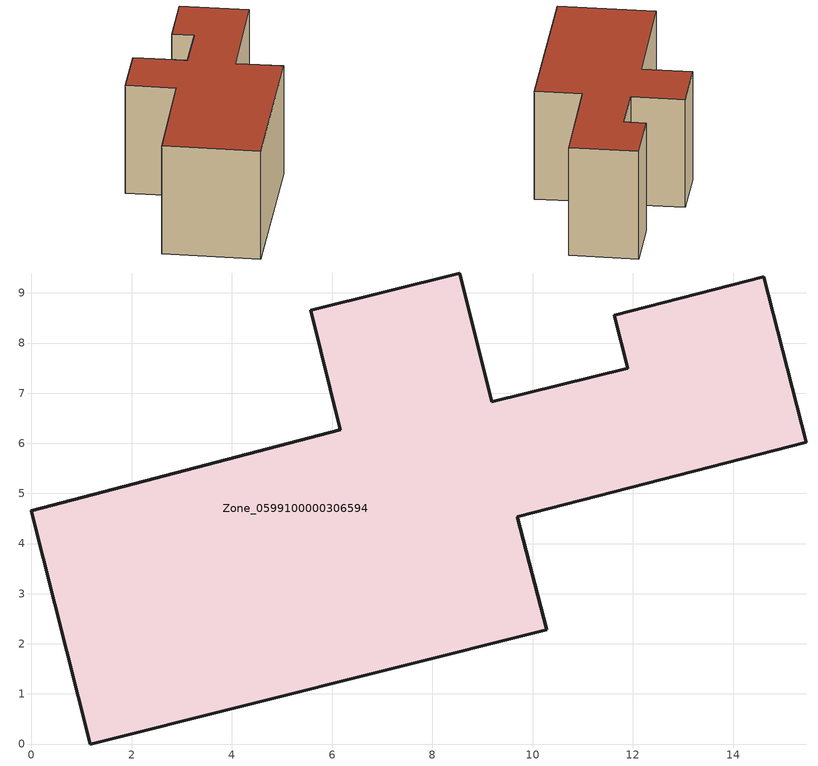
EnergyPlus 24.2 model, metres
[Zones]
Zone_0599100000306594
 floor ground (C_G): 0,4.65 6.17,6.27 5.58,8.66 8.55,9.4 9.19,6.83 11.9,7.5 11.63,8.56 14.62,9.33 15.46,6.02 9.7,4.54 10.28,2.28 1.17,0 z0
 wall outside (C_F): 6.17,6.27 0,4.65 1.17,0 10.28,2.28 9.7,4.54 15.46,6.02 14.62,9.33 11.63,8.56 11.9,7.5 9.19,6.83 8.55,9.4 5.58,8.66 6.17,6.27 z0:5.8
 roof outside (C_R): 11.9,7.5 9.19,6.83 8.55,9.4 5.58,8.66 6.17,6.27 0,4.65 1.17,0 10.28,2.28 9.7,4.54 15.46,6.02 14.62,9.33 11.63,8.56 z5.8
[BUILDING]
Pand.0599100000306594: North Axis=0; Terrain=City; Loads Convergence Tolerance Value=0.04; Temperature Convergence Tolerance Value=0.4; Solar Distribution=FullExterior; Maximum Number of Warmup Days=25; Minimum Number of Warmup Days=1
[Site:Location]
Rotterdam.The.Hague.AP_ZH_NLD Design_Conditions: Latitude=51.96; Longitude=4.45; Time Zone=1; Elevation=-4.5
[SITE:GROUNDTEMPERATURE:BUILDINGSURFACE]
18, 18, 18, 18, 18, 18, 18, 18, 18, 18, 18, 18
[MATERIAL] Thermal Absorptance=0.9; Solar Absorptance=0.7; Visible Absorptance=0.7
Name | Roughness | Thickness | Conductivity | Density | Specific Heat
G.TI.1965-1974 | MediumSmooth | 0.15 | 0.882353 | 540 | 1210
F.TI.1965-1974 | Rough | 0.3 | 0.697674 | 1920 | 840
R.TI.1965-1974 | MediumRough | 0.2 | 0.232558 | 1500 | 1000
[CONSTRUCTION]
C_G: G.TI.1965-1974
C_F: F.TI.1965-1974
C_R: R.TI.1965-1974
[ZONE]
Zone_0599100000306594: Type=1; Multiplier=1; Ceiling Height=Autocalculate; Volume=Autocalculate; Floor Area=autocalculate; Part of Total Floor Area=Yes
[ZONEINFILTRATION:DESIGNFLOWRATE]
Infil_Zone_0599100000306594: Zone or ZoneList or Space or SpaceList=Zone_0599100000306594; Schedule=AlwaysOn; Design Flow Rate Calculation Method=Flow/Area; Flow Rate per Floor Area=0.003; Constant Term Coefficient=1; Temperature Term Coefficient=0; Velocity Term Coefficient=0; Velocity Squared Term Coefficient=0
[HVACTEMPLATE:ZONE:IDEALLOADSAIRSYSTEM]
Zone_0599100000306594: Maximum Heating Supply Air Temperature=50; Minimum Cooling Supply Air Temperature=13; Maximum Heating Supply Air Humidity Ratio=0.0156; Minimum Cooling Supply Air Humidity Ratio=0.0077; Heating Limit=NoLimit; Cooling Limit=NoLimit; Dehumidification Control Type=ConstantSensibleHeatRatio; Cooling Sensible Heat Ratio=0.7; Dehumidification Setpoint=60; Humidification Control Type=None; Humidification Setpoint=30; Outdoor Air Method=None; Outdoor Air Flow Rate per Person=0.00944; Outdoor Air Flow Rate per Zone Floor Area=0; Outdoor Air Flow Rate per Zone=0; Demand Controlled Ventilation Type=None; Outdoor Air Economizer Type=NoEconomizer; Heat Recovery Type=None; Sensible Heat Recovery Effectiveness=0.7; Latent Heat Recovery Effectiveness=0.65
[ZONECONTROL:THERMOSTAT]
ThermostatControl_Zone_0599100000306594: Zone or ZoneList=Zone_0599100000306594; Control Type Schedule=DualSetpointControlType; Control 1=Thermostat_Zone_0599100000306594; Temperature Difference Between Cutout And Setpoint=0
[THERMOSTATSETPOINT:DUALSETPOINT]
Thermostat_Zone_0599100000306594: Heating Setpoint Temperature Schedule=HeatingSetpoint_Zone_0599100000306594; Cooling Setpoint Temperature Schedule=CoolingSetpoint_Zone_0599100000306594
[SCHEDULE:COMPACT]
HeatingSetpoint_Zone_0599100000306594: Through: 12/31, For: AllDays, Until: 24:00, 21
CoolingSetpoint_Zone_0599100000306594: Through: 12/31, For: AllDays, Until: 24:00, 24
DualSetpointControlType: Through: 12/31, For: AllDays, Until: 24:00, 4
AlwaysOn: Through: 12/31, For: AllDays, Until: 24:00, 1
